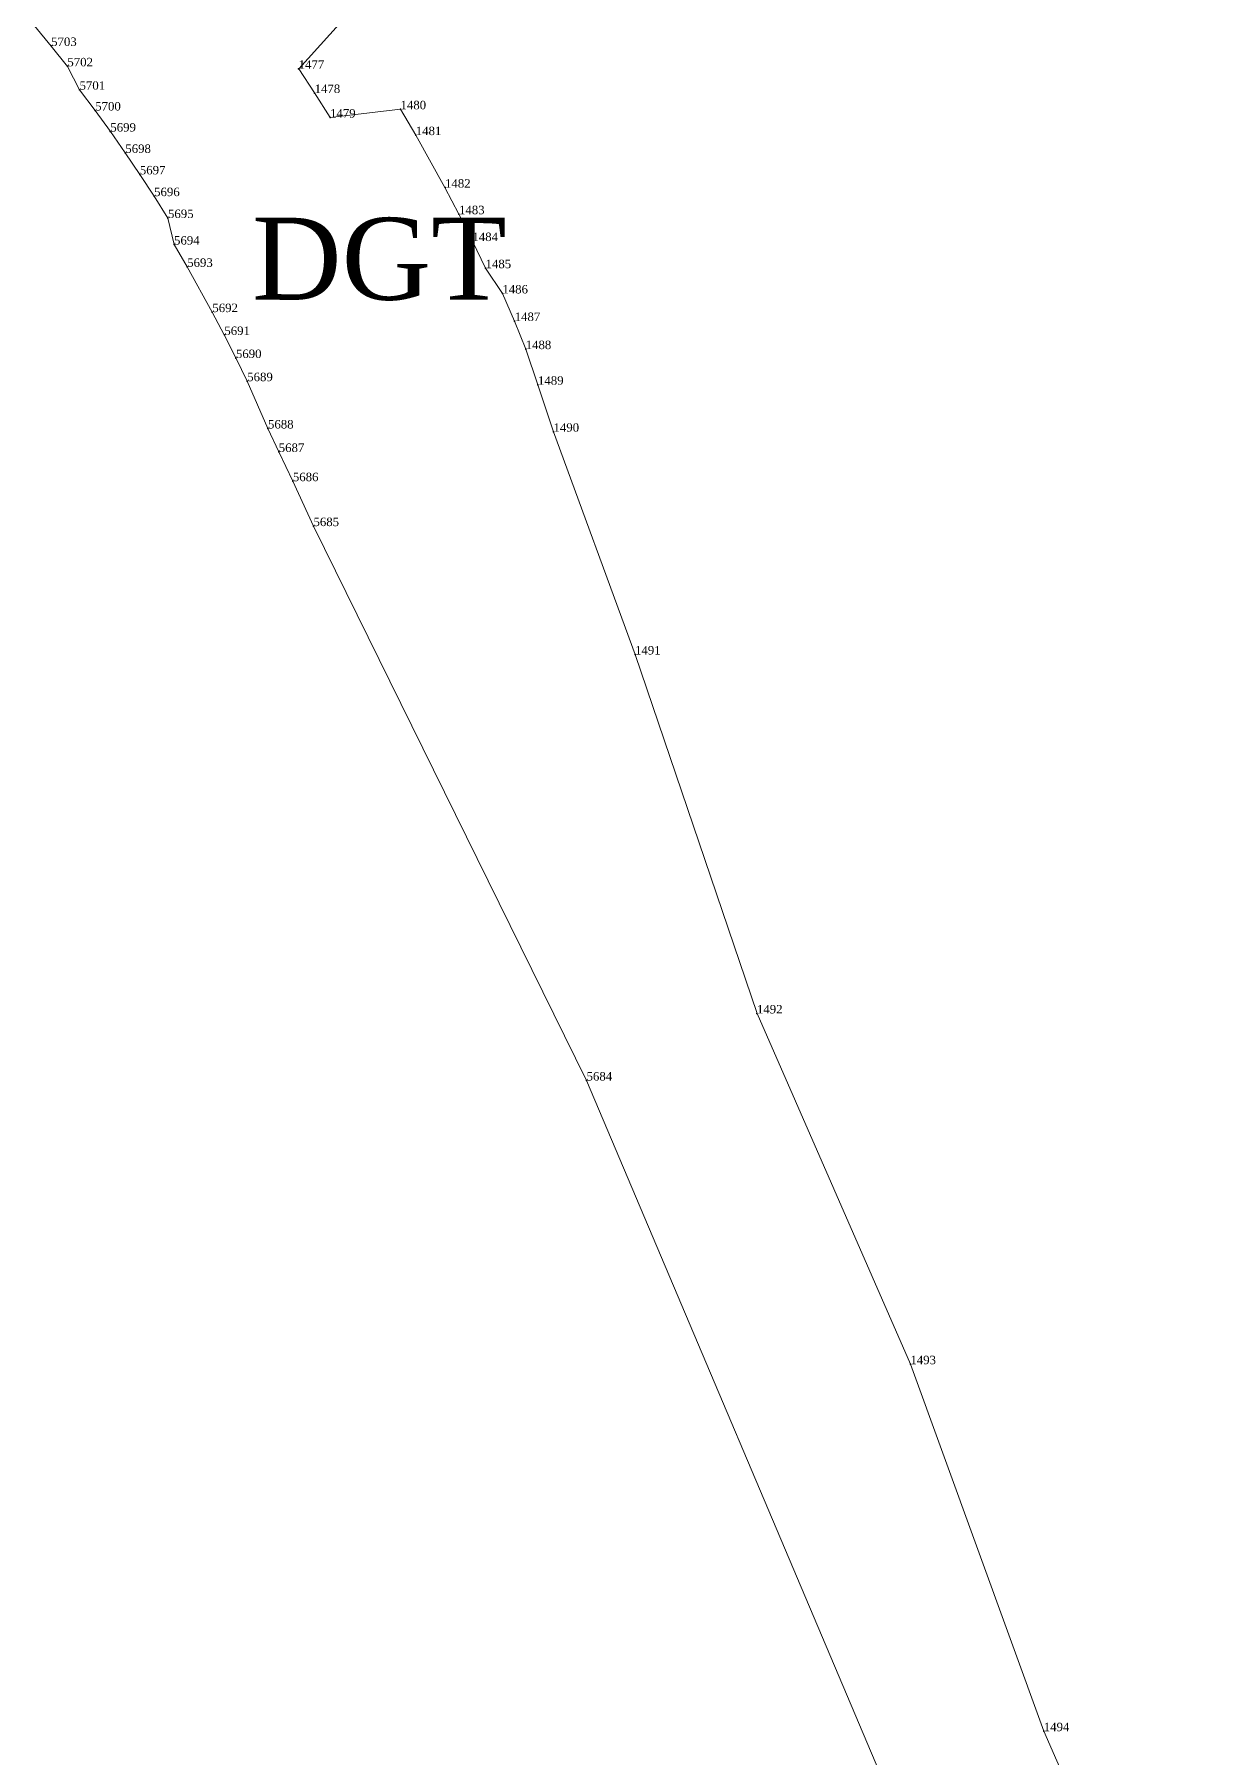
# Model space of a CAD drawing. Header units: metres. Extents: x 543554 to 549226, y 1840763 to 1844579.
# Drawn here: x 545649.7 to 545732.4, y 1843308.7 to 1843430.6 of the extents above; entities that cross this region are included whole.
import ezdxf

# ---------------------------------------------------------------- set-up
doc = ezdxf.new("R2010")
doc.units = ezdxf.units.M
doc.header["$MEASUREMENT"] = 0
for name, color, linetype, lineweight in [('Level 12', 7, 'Continuous', 0), ('Level 28', 7, 'Continuous', 0), ('Level 30', 7, 'Continuous', 0), ('Level 7', 7, 'Continuous', 0)]:
    doc.layers.add(name, color=color, linetype=linetype, lineweight=lineweight)
doc.styles.add('Style-Vntime', font='Vntime.shx')

# ---------------------------------------------------------------- blocks, each defined once
blk = doc.blocks.new('DDCT')
at = {"layer": 'Level 7', "color": 3, "linetype": 'Continuous', "lineweight": 30}
blk.add_point((0, 0), dxfattribs=at)
blk = doc.blocks.new('SHMIA_1476')
at = {"layer": 'Level 12', "color": 2, "linetype": 'Continuous', "lineweight": 0, "style": 'Style-Vntime'}
blk.add_text('1477', height=0.6, dxfattribs=at).set_placement((0, 0))
blk = doc.blocks.new('SHMIA_1477')
at = {"layer": 'Level 12', "color": 2, "linetype": 'Continuous', "lineweight": 0, "style": 'Style-Vntime'}
blk.add_text('1478', height=0.6, dxfattribs=at).set_placement((0, 0))
blk = doc.blocks.new('SHMIA_1478')
at = {"layer": 'Level 12', "color": 2, "linetype": 'Continuous', "lineweight": 0, "style": 'Style-Vntime'}
blk.add_text('1479', height=0.6, dxfattribs=at).set_placement((0, 0))
blk = doc.blocks.new('SHMIA_1479')
at = {"layer": 'Level 12', "color": 2, "linetype": 'Continuous', "lineweight": 0, "style": 'Style-Vntime'}
blk.add_text('1480', height=0.6, dxfattribs=at).set_placement((0, 0))
blk = doc.blocks.new('SHMIA_1480')
at = {"layer": 'Level 12', "color": 2, "linetype": 'Continuous', "lineweight": 0, "style": 'Style-Vntime'}
blk.add_text('1481', height=0.6, dxfattribs=at).set_placement((0, 0))
blk = doc.blocks.new('SHMIA_1481')
at = {"layer": 'Level 12', "color": 2, "linetype": 'Continuous', "lineweight": 0, "style": 'Style-Vntime'}
blk.add_text('1482', height=0.6, dxfattribs=at).set_placement((0, 0))
blk = doc.blocks.new('SHMIA_1482')
at = {"layer": 'Level 12', "color": 2, "linetype": 'Continuous', "lineweight": 0, "style": 'Style-Vntime'}
blk.add_text('1483', height=0.6, dxfattribs=at).set_placement((0, 0))
blk = doc.blocks.new('SHMIA_1483')
at = {"layer": 'Level 12', "color": 2, "linetype": 'Continuous', "lineweight": 0, "style": 'Style-Vntime'}
blk.add_text('1484', height=0.6, dxfattribs=at).set_placement((0, 0))
blk = doc.blocks.new('SHMIA_1484')
at = {"layer": 'Level 12', "color": 2, "linetype": 'Continuous', "lineweight": 0, "style": 'Style-Vntime'}
blk.add_text('1485', height=0.6, dxfattribs=at).set_placement((0, 0))
blk = doc.blocks.new('SHMIA_1485')
at = {"layer": 'Level 12', "color": 2, "linetype": 'Continuous', "lineweight": 0, "style": 'Style-Vntime'}
blk.add_text('1486', height=0.6, dxfattribs=at).set_placement((0, 0))
blk = doc.blocks.new('SHMIA_1486')
at = {"layer": 'Level 12', "color": 2, "linetype": 'Continuous', "lineweight": 0, "style": 'Style-Vntime'}
blk.add_text('1487', height=0.6, dxfattribs=at).set_placement((0, 0))
blk = doc.blocks.new('SHMIA_1487')
at = {"layer": 'Level 12', "color": 2, "linetype": 'Continuous', "lineweight": 0, "style": 'Style-Vntime'}
blk.add_text('1488', height=0.6, dxfattribs=at).set_placement((0, 0))
blk = doc.blocks.new('SHMIA_1488')
at = {"layer": 'Level 12', "color": 2, "linetype": 'Continuous', "lineweight": 0, "style": 'Style-Vntime'}
blk.add_text('1489', height=0.6, dxfattribs=at).set_placement((0, 0))
blk = doc.blocks.new('SHMIA_1489')
at = {"layer": 'Level 12', "color": 2, "linetype": 'Continuous', "lineweight": 0, "style": 'Style-Vntime'}
blk.add_text('1490', height=0.6, dxfattribs=at).set_placement((0, 0))
blk = doc.blocks.new('SHMIA_1490')
at = {"layer": 'Level 12', "color": 2, "linetype": 'Continuous', "lineweight": 0, "style": 'Style-Vntime'}
blk.add_text('1491', height=0.6, dxfattribs=at).set_placement((0, 0))
blk = doc.blocks.new('SHMIA_1491')
at = {"layer": 'Level 12', "color": 2, "linetype": 'Continuous', "lineweight": 0, "style": 'Style-Vntime'}
blk.add_text('1492', height=0.6, dxfattribs=at).set_placement((0, 0))
blk = doc.blocks.new('SHMIA_1492')
at = {"layer": 'Level 12', "color": 2, "linetype": 'Continuous', "lineweight": 0, "style": 'Style-Vntime'}
blk.add_text('1493', height=0.6, dxfattribs=at).set_placement((0, 0))
blk = doc.blocks.new('SHMIA_1493')
at = {"layer": 'Level 12', "color": 2, "linetype": 'Continuous', "lineweight": 0, "style": 'Style-Vntime'}
blk.add_text('1494', height=0.6, dxfattribs=at).set_placement((0, 0))
blk = doc.blocks.new('SHMIA_5683')
at = {"layer": 'Level 12', "color": 2, "linetype": 'Continuous', "lineweight": 0, "style": 'Style-Vntime'}
blk.add_text('5684', height=0.6, dxfattribs=at).set_placement((0, 0))
blk = doc.blocks.new('SHMIA_5684')
at = {"layer": 'Level 12', "color": 2, "linetype": 'Continuous', "lineweight": 0, "style": 'Style-Vntime'}
blk.add_text('5685', height=0.6, dxfattribs=at).set_placement((0, 0))
blk = doc.blocks.new('SHMIA_5685')
at = {"layer": 'Level 12', "color": 2, "linetype": 'Continuous', "lineweight": 0, "style": 'Style-Vntime'}
blk.add_text('5686', height=0.6, dxfattribs=at).set_placement((0, 0))
blk = doc.blocks.new('SHMIA_5686')
at = {"layer": 'Level 12', "color": 2, "linetype": 'Continuous', "lineweight": 0, "style": 'Style-Vntime'}
blk.add_text('5687', height=0.6, dxfattribs=at).set_placement((0, 0))
blk = doc.blocks.new('SHMIA_5687')
at = {"layer": 'Level 12', "color": 2, "linetype": 'Continuous', "lineweight": 0, "style": 'Style-Vntime'}
blk.add_text('5688', height=0.6, dxfattribs=at).set_placement((0, 0))
blk = doc.blocks.new('SHMIA_5688')
at = {"layer": 'Level 12', "color": 2, "linetype": 'Continuous', "lineweight": 0, "style": 'Style-Vntime'}
blk.add_text('5689', height=0.6, dxfattribs=at).set_placement((0, 0))
blk = doc.blocks.new('SHMIA_5689')
at = {"layer": 'Level 12', "color": 2, "linetype": 'Continuous', "lineweight": 0, "style": 'Style-Vntime'}
blk.add_text('5690', height=0.6, dxfattribs=at).set_placement((0, 0))
blk = doc.blocks.new('SHMIA_5690')
at = {"layer": 'Level 12', "color": 2, "linetype": 'Continuous', "lineweight": 0, "style": 'Style-Vntime'}
blk.add_text('5691', height=0.6, dxfattribs=at).set_placement((0, 0))
blk = doc.blocks.new('SHMIA_5691')
at = {"layer": 'Level 12', "color": 2, "linetype": 'Continuous', "lineweight": 0, "style": 'Style-Vntime'}
blk.add_text('5692', height=0.6, dxfattribs=at).set_placement((0, 0))
blk = doc.blocks.new('SHMIA_5692')
at = {"layer": 'Level 12', "color": 2, "linetype": 'Continuous', "lineweight": 0, "style": 'Style-Vntime'}
blk.add_text('5693', height=0.6, dxfattribs=at).set_placement((0, 0))
blk = doc.blocks.new('SHMIA_5693')
at = {"layer": 'Level 12', "color": 2, "linetype": 'Continuous', "lineweight": 0, "style": 'Style-Vntime'}
blk.add_text('5694', height=0.6, dxfattribs=at).set_placement((0, 0))
blk = doc.blocks.new('SHMIA_5694')
at = {"layer": 'Level 12', "color": 2, "linetype": 'Continuous', "lineweight": 0, "style": 'Style-Vntime'}
blk.add_text('5695', height=0.6, dxfattribs=at).set_placement((0, 0))
blk = doc.blocks.new('SHMIA_5695')
at = {"layer": 'Level 12', "color": 2, "linetype": 'Continuous', "lineweight": 0, "style": 'Style-Vntime'}
blk.add_text('5696', height=0.6, dxfattribs=at).set_placement((0, 0))
blk = doc.blocks.new('SHMIA_5696')
at = {"layer": 'Level 12', "color": 2, "linetype": 'Continuous', "lineweight": 0, "style": 'Style-Vntime'}
blk.add_text('5697', height=0.6, dxfattribs=at).set_placement((0, 0))
blk = doc.blocks.new('SHMIA_5697')
at = {"layer": 'Level 12', "color": 2, "linetype": 'Continuous', "lineweight": 0, "style": 'Style-Vntime'}
blk.add_text('5698', height=0.6, dxfattribs=at).set_placement((0, 0))
blk = doc.blocks.new('SHMIA_5698')
at = {"layer": 'Level 12', "color": 2, "linetype": 'Continuous', "lineweight": 0, "style": 'Style-Vntime'}
blk.add_text('5699', height=0.6, dxfattribs=at).set_placement((0, 0))
blk = doc.blocks.new('SHMIA_5699')
at = {"layer": 'Level 12', "color": 2, "linetype": 'Continuous', "lineweight": 0, "style": 'Style-Vntime'}
blk.add_text('5700', height=0.6, dxfattribs=at).set_placement((0, 0))
blk = doc.blocks.new('SHMIA_5700')
at = {"layer": 'Level 12', "color": 2, "linetype": 'Continuous', "lineweight": 0, "style": 'Style-Vntime'}
blk.add_text('5701', height=0.6, dxfattribs=at).set_placement((0, 0))
blk = doc.blocks.new('SHMIA_5701')
at = {"layer": 'Level 12', "color": 2, "linetype": 'Continuous', "lineweight": 0, "style": 'Style-Vntime'}
blk.add_text('5702', height=0.6, dxfattribs=at).set_placement((0, 0))
blk = doc.blocks.new('SHMIA_5702')
at = {"layer": 'Level 12', "color": 2, "linetype": 'Continuous', "lineweight": 0, "style": 'Style-Vntime'}
blk.add_text('5703', height=0.6, dxfattribs=at).set_placement((0, 0))

msp = doc.modelspace()

# ---------------------------------------------------------------- linework, layer by layer
at = {"layer": 'Level 30', "color": 2, "linetype": 'Continuous', "lineweight": 0, "flags": 128}
for points in [[(545674.3187, 1843434.8017), (545668.3843, 1843428.2211), (545669.5084, 1843426.5016), (545670.6049, 1843424.7644), (545675.5944, 1843425.3549), (545676.6718, 1843423.5204), (545678.7379, 1843419.8008), (545679.726, 1843417.9167), (545680.6838, 1843416.0171), (545681.6112, 1843414.1024), (545682.801, 1843412.3065), (545683.6687, 1843410.3583), (545684.4524, 1843408.3746), (545685.3203, 1843405.8527), (545686.4162, 1843402.5227), (545692.1899, 1843386.7476), (545700.8234, 1843361.3408), (545711.6793, 1843336.5099), (545721.1184, 1843310.5282), (545732.4302, 1843284.7335)], [(545649.6806, 1843431.2461), (545650.8556, 1843429.8255), (545652.0077, 1843428.3862), (545652.8738, 1843426.7285), (545653.9761, 1843425.2573), (545655.0547, 1843423.7687), (545656.1093, 1843422.263), (545657.1397, 1843420.7407), (545658.1457, 1843419.202), (545659.1268, 1843417.6475), (545659.5649, 1843415.7676), (545660.491, 1843414.1908), (545662.2668, 1843410.9937), (545663.1162, 1843409.3743), (545663.9395, 1843407.7415), (545664.7365, 1843406.0957), (545666.2053, 1843402.7469), (545666.9749, 1843401.0875), (545667.9664, 1843399.0213), (545669.4345, 1843395.8378), (545688.7642, 1843356.5937), (545710.1188, 1843306.1982)]]:
    msp.add_lwpolyline(points, dxfattribs=at)

# ---------------------------------------------------------------- block references
at = {"layer": 'Level 12', "color": 2, "linetype": 'Continuous', "lineweight": 0}
for name, p in [('SHMIA_5702', (545650.86, 1843429.83)), ('SHMIA_5701', (545652.01, 1843428.39)), ('SHMIA_1476', (545668.38, 1843428.22)), ('SHMIA_5700', (545652.87, 1843426.73)), ('SHMIA_1477', (545669.51, 1843426.5)), ('SHMIA_5699', (545653.98, 1843425.26)), ('SHMIA_1478', (545670.6, 1843424.76)), ('SHMIA_1479', (545675.59, 1843425.35)), ('SHMIA_5698', (545655.05, 1843423.77)), ('SHMIA_1480', (545676.67, 1843423.52)), ('SHMIA_5697', (545656.11, 1843422.26)), ('SHMIA_5696', (545657.14, 1843420.74)), ('SHMIA_1481', (545678.74, 1843419.8)), ('SHMIA_5695', (545658.15, 1843419.2)), ('SHMIA_5694', (545659.13, 1843417.65)), ('SHMIA_1482', (545679.73, 1843417.92)), ('SHMIA_5693', (545659.56, 1843415.77)), ('SHMIA_1483', (545680.68, 1843416.02)), ('SHMIA_5692', (545660.49, 1843414.19)), ('SHMIA_1484', (545681.61, 1843414.1)), ('SHMIA_1485', (545682.8, 1843412.31)), ('SHMIA_5691', (545662.27, 1843410.99)), ('SHMIA_1486', (545683.67, 1843410.36)), ('SHMIA_5690', (545663.12, 1843409.37)), ('SHMIA_5689', (545663.94, 1843407.74)), ('SHMIA_1487', (545684.45, 1843408.37)), ('SHMIA_5688', (545664.74, 1843406.1)), ('SHMIA_1488', (545685.32, 1843405.85)), ('SHMIA_5687', (545666.21, 1843402.75)), ('SHMIA_1489', (545686.42, 1843402.52)), ('SHMIA_5686', (545666.97, 1843401.09)), ('SHMIA_5685', (545667.97, 1843399.02)), ('SHMIA_5684', (545669.43, 1843395.84)), ('SHMIA_1490', (545692.19, 1843386.75)), ('SHMIA_1491', (545700.82, 1843361.34)), ('SHMIA_5683', (545688.76, 1843356.59)), ('SHMIA_1492', (545711.68, 1843336.51)), ('SHMIA_1493', (545721.12, 1843310.53))]:
    msp.add_blockref(name, p, dxfattribs=at)
at = {"layer": 'Level 7', "color": 3, "linetype": 'Continuous', "lineweight": 30}
for p in [(545650.86, 1843429.83), (545652.01, 1843428.39), (545668.38, 1843428.22), (545652.87, 1843426.73), (545669.51, 1843426.5), (545653.98, 1843425.26), (545675.59, 1843425.35), (545670.6, 1843424.76), (545655.05, 1843423.77), (545676.67, 1843423.52), (545656.11, 1843422.26), (545657.14, 1843420.74), (545658.15, 1843419.2), (545678.74, 1843419.8), (545679.73, 1843417.92), (545659.13, 1843417.65), (545659.56, 1843415.77), (545680.68, 1843416.02), (545660.49, 1843414.19), (545681.61, 1843414.1), (545682.8, 1843412.31), (545662.27, 1843410.99), (545663.12, 1843409.37), (545683.67, 1843410.36), (545684.45, 1843408.37), (545663.94, 1843407.74), (545664.74, 1843406.1), (545685.32, 1843405.85), (545666.21, 1843402.75), (545686.42, 1843402.52), (545666.97, 1843401.09), (545667.97, 1843399.02), (545669.43, 1843395.84), (545692.19, 1843386.75), (545700.82, 1843361.34), (545688.76, 1843356.59), (545711.68, 1843336.51), (545721.12, 1843310.53)]:
    msp.add_blockref('DDCT', p, dxfattribs=at)

# ---------------------------------------------------------------- texts
at = {"layer": 'Level 28', "color": 1, "lineweight": 0, "style": 'Style-Vntime'}
msp.add_text('DGT', height=5.80457, dxfattribs=at).set_placement((545665.0892, 1843411.8671))

doc.saveas('drawing.dxf')
